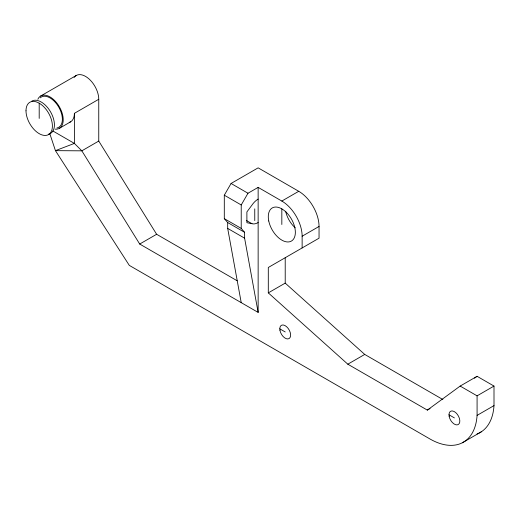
<?xml version="1.0" encoding="UTF-8"?>
<svg xmlns="http://www.w3.org/2000/svg" width="520" height="520" viewBox="0 0 520 520"><rect width="100%" height="100%" fill="white"/><g stroke="black" fill="none" stroke-linecap="round" stroke-linejoin="round"><path stroke-width="0.78" d="M39.195 118.417L39.195 103.181M241.228 302.647L227.682 228.41L227.682 222.547L224.302 218.641L224.302 195.195L231.069 183.475L258.141 167.843L298.74 191.295A28.711 16.575 60 0 1 319.046 226.46L319.046 238.186L268.3 267.481L268.3 292.877L347.815 364.195L427.336 410.104L430.047 408.544M52.858 130.975L74.392 143.403L81.835 150.833L139.704 244.042L258.147 312.416L244.602 238.18L244.602 232.317L241.222 228.41L224.302 218.641M258.147 312.416L258.141 187.382L281.827 201.058A28.711 16.575 60 0 1 302.133 236.223L302.133 247.949M442.858 399.529L364.728 354.432L285.214 283.12L285.214 257.719M49.732 133.412L55.439 150.651L129.305 265.389L430.385 439.218A66.969 38.662 60 0 0 477.081 415.382L477.081 395.844L494 386.074L494 405.613A66.969 38.662 60 0 1 477.035 433.986M241.222 228.41L241.222 204.964L247.988 193.245L258.141 187.382M427.336 410.104L460.161 386.074L477.081 376.304L494 386.074M474.507 378.19L477.081 376.304M40.697 96.005L76.225 75.491M69.225 122.447A18.662 10.777 60 0 0 74.386 113.341L98.755 99.275A18.662 10.777 60 0 0 88.972 78.904A18.662 10.777 60 0 0 74.126 77.434M59.358 128.329L70.525 121.882M98.755 99.275L98.755 141.063L81.835 150.833L55.439 150.651L74.392 143.403L74.392 113.341M139.704 244.042L156.624 234.273L237.139 280.755M281.827 201.058L298.74 191.295M302.133 236.223L319.046 226.46M268.3 292.877L285.214 283.12M347.815 364.195L364.728 354.432M477.081 415.382L494 405.613M462.319 442.78L481.312 431.808M258.147 222.547A14.359 8.287 -60 0 1 251.966 223.697L246.896 222.722L246.889 211.939L251.953 205.108A14.359 8.287 -60 0 1 258.128 199.108M231.069 183.475L247.988 193.245M224.302 195.195L241.222 204.964M246.552 220.571L251.966 223.697M227.682 222.547L244.602 232.317M227.682 228.41L244.602 238.18M460.161 386.074L477.081 395.844M449 414.791L454.415 417.918M279.806 328.829L285.22 331.955M98.755 141.063L156.624 234.273M254.755 208.871L254.761 220.591M281.827 208.871L281.827 224.504M37.83 99.294A18.662 10.777 60 0 1 59.358 106.782A18.662 10.777 60 0 1 55.075 129.162M40.229 97.825A17.466 10.088 60 0 1 59.04 107.627A17.466 10.088 60 0 1 56.888 127.985M31.896 101.081A18.662 10.777 60 0 1 51.428 113.471A18.662 10.777 60 0 1 48.555 134.154M295.236 227.819A19.143 11.057 60 0 1 285.668 211.231M26 110.799A18.662 10.777 60 0 0 45.799 135.428A18.662 10.777 60 0 0 45.799 109.031A18.662 10.777 60 0 0 26 110.799M268.756 220.994A19.143 11.05 60 0 0 291.395 241.078A19.143 11.05 60 0 0 285.331 211.432A19.143 11.05 60 0 0 268.756 220.994M279.988 330.551A7.657 4.42 60 0 0 289.048 338.585A7.657 4.42 60 0 0 286.618 326.722A7.657 4.42 60 0 0 279.988 330.551M449.183 416.513A7.657 4.42 60 0 0 458.244 424.548A7.657 4.42 60 0 0 455.812 412.685A7.657 4.42 60 0 0 449.183 416.513"/></g></svg>
